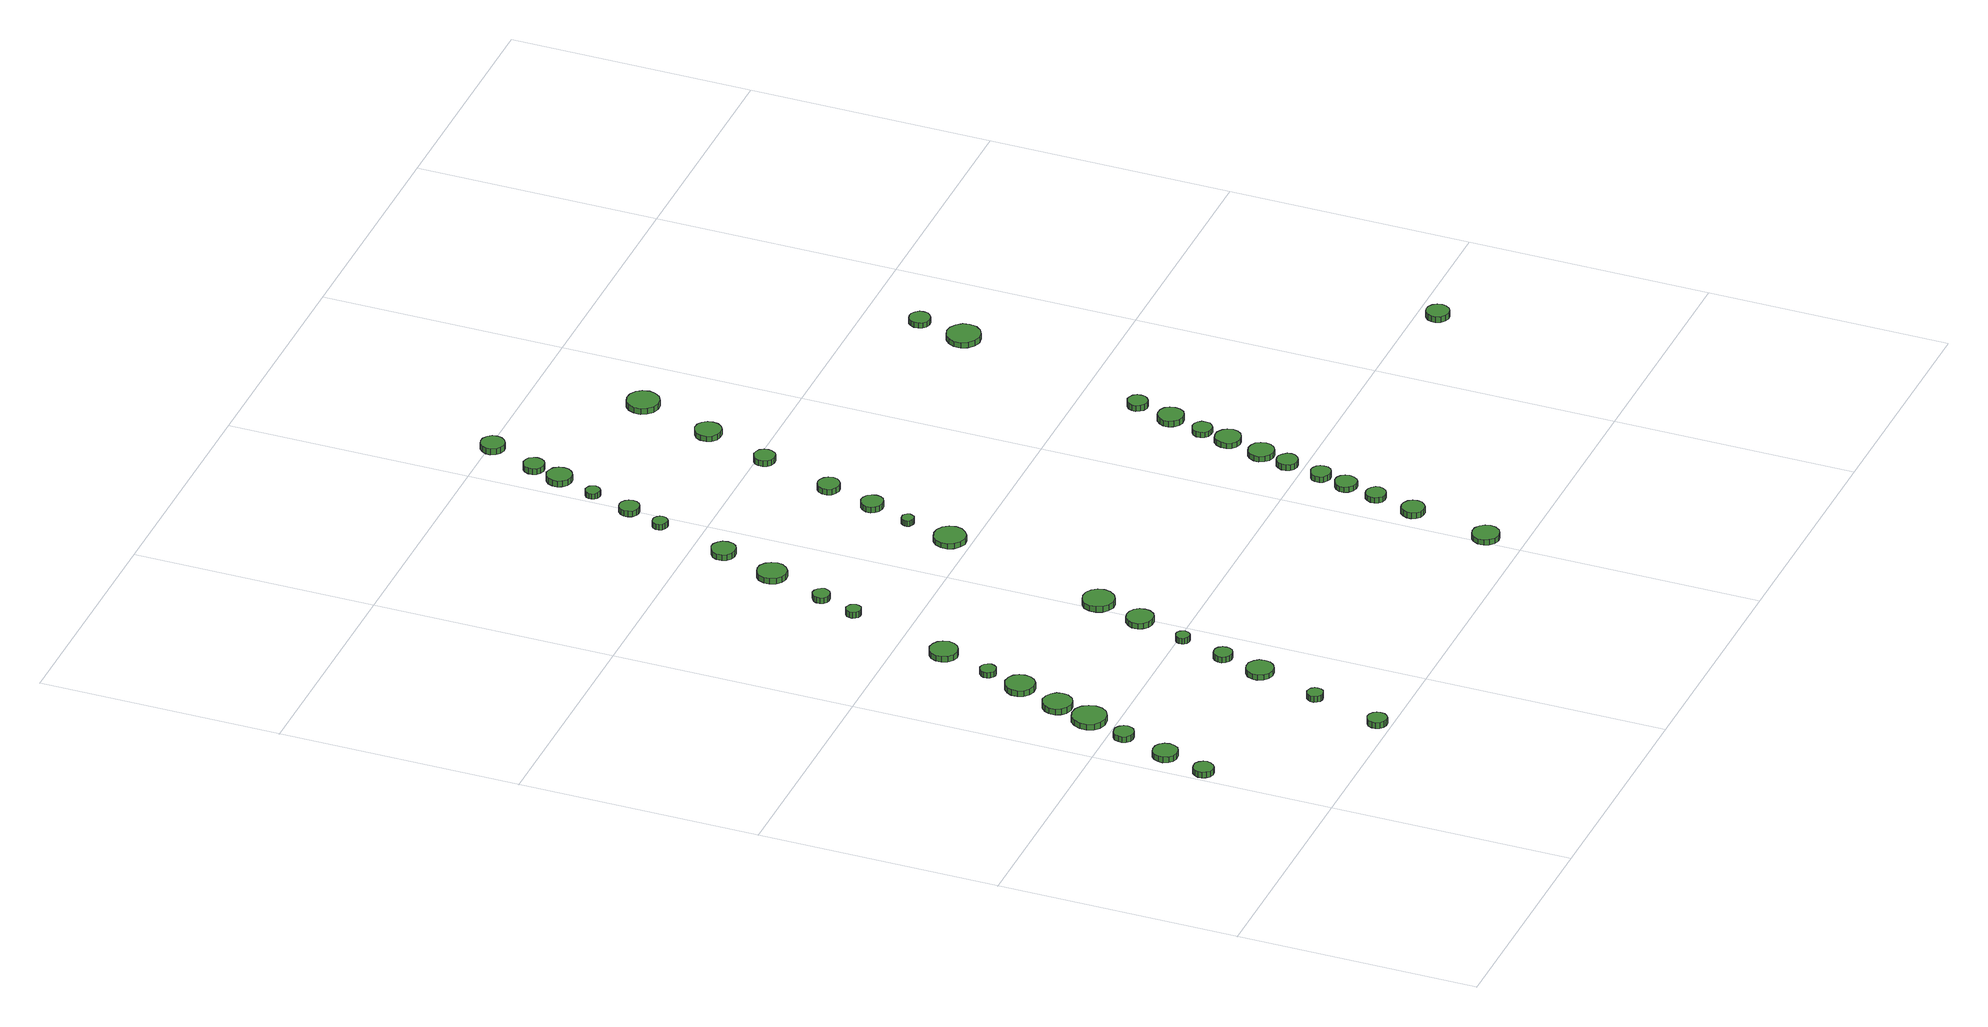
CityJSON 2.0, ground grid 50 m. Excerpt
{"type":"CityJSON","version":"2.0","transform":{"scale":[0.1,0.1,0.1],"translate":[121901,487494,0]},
"CityObjects":{
"tree1":{"type":"SolitaryVegetationObject","attributes":{"function":"something"},"geometry":[{"type":"MultiSurface","lod":"1","boundaries":[[[0,1,2,3,4,5,6,7,8,9,10,11,12,13,14]],[[15,16,17,18,19,20,21,22,23,24,25,26,27,28,29]],[[0,29,28,1]],[[1,28,27,2]],[[2,27,26,3]],[[3,26,25,4]],[[4,25,24,5]],[[5,24,23,6]],[[6,23,22,7]],[[7,22,21,8]],[[8,21,20,9]],[[9,20,19,10]],[[10,19,18,11]],[[11,18,17,12]],[[12,17,16,13]],[[13,16,15,14]],[[14,15,29,0]]]}]},
"tree2":{"type":"SolitaryVegetationObject","attributes":{"function":"something"},"geometry":[{"type":"MultiSurface","lod":"1","boundaries":[[[30,31,32,33,34,35,36,37,38,39,40,41,42,43,44]],[[45,46,47,48,49,50,51,52,53,54,55,56,57,58,59]],[[30,59,58,31]],[[31,58,57,32]],[[32,57,56,33]],[[33,56,55,34]],[[34,55,54,35]],[[35,54,53,36]],[[36,53,52,37]],[[37,52,51,38]],[[38,51,50,39]],[[39,50,49,40]],[[40,49,48,41]],[[41,48,47,42]],[[42,47,46,43]],[[43,46,45,44]],[[44,45,59,30]]]}]},
"tree3":{"type":"SolitaryVegetationObject","attributes":{"function":"something"},"geometry":[{"type":"MultiSurface","lod":"1","boundaries":[[[60,61,62,63,64,65,66,67,68,69,70,71,72,73,74]],[[75,76,77,78,79,80,81,82,83,84,85,86,87,88,89]],[[60,89,88,61]],[[61,88,87,62]],[[62,87,86,63]],[[63,86,85,64]],[[64,85,84,65]],[[65,84,83,66]],[[66,83,82,67]],[[67,82,81,68]],[[68,81,80,69]],[[69,80,79,70]],[[70,79,78,71]],[[71,78,77,72]],[[72,77,76,73]],[[73,76,75,74]],[[74,75,89,60]]]}]},
"tree4":{"type":"SolitaryVegetationObject","attributes":{"function":"something"},"geometry":[{"type":"MultiSurface","lod":"1","boundaries":[[[90,91,92,93,94,95,96,97,98,99,100,101,102,103,104]],[[105,106,107,108,109,110,111,112,113,114,115,116,117,118,119]],[[90,119,118,91]],[[91,118,117,92]],[[92,117,116,93]],[[93,116,115,94]],[[94,115,114,95]],[[95,114,113,96]],[[96,113,112,97]],[[97,112,111,98]],[[98,111,110,99]],[[99,110,109,100]],[[100,109,108,101]],[[101,108,107,102]],[[102,107,106,103]],[[103,106,105,104]],[[104,105,119,90]]]}]},
"tree5":{"type":"SolitaryVegetationObject","attributes":{"function":"something"},"geometry":[{"type":"MultiSurface","lod":"1","boundaries":[[[120,121,122,123,124,125,126,127,128,129,130,131,132,133,134]],[[135,136,137,138,139,140,141,142,143,144,145,146,147,148,149]],[[120,149,148,121]],[[121,148,147,122]],[[122,147,146,123]],[[123,146,145,124]],[[124,145,144,125]],[[125,144,143,126]],[[126,143,142,127]],[[127,142,141,128]],[[128,141,140,129]],[[129,140,139,130]],[[130,139,138,131]],[[131,138,137,132]],[[132,137,136,133]],[[133,136,135,134]],[[134,135,149,120]]]}]},
"tree6":{"type":"SolitaryVegetationObject","attributes":{"function":"something"},"geometry":[{"type":"MultiSurface","lod":"1","boundaries":[[[150,151,152,153,154,155,156,157,158,159,160,161,162,163,164]],[[165,166,167,168,169,170,171,172,173,174,175,176,177,178,179]],[[150,179,178,151]],[[151,178,177,152]],[[152,177,176,153]],[[153,176,175,154]],[[154,175,174,155]],[[155,174,173,156]],[[156,173,172,157]],[[157,172,171,158]],[[158,171,170,159]],[[159,170,169,160]],[[160,169,168,161]],[[161,168,167,162]],[[162,167,166,163]],[[163,166,165,164]],[[164,165,179,150]]]}]},
"tree7":{"type":"SolitaryVegetationObject","attributes":{"function":"something"},"geometry":[{"type":"MultiSurface","lod":"1","boundaries":[[[180,181,182,183,184,185,186,187,188,189,190,191,192,193,194]],[[195,196,197,198,199,200,201,202,203,204,205,206,207,208,209]],[[180,209,208,181]],[[181,208,207,182]],[[182,207,206,183]],[[183,206,205,184]],[[184,205,204,185]],[[185,204,203,186]],[[186,203,202,187]],[[187,202,201,188]],[[188,201,200,189]],[[189,200,199,190]],[[190,199,198,191]],[[191,198,197,192]],[[192,197,196,193]],[[193,196,195,194]],[[194,195,209,180]]]}]},
"tree8":{"type":"SolitaryVegetationObject","attributes":{"function":"something"},"geometry":[{"type":"MultiSurface","lod":"1","boundaries":[[[210,211,212,213,214,215,216,217,218,219,220,221,222,223,224]],[[225,226,227,228,229,230,231,232,233,234,235,236,237,238,239]],[[210,239,238,211]],[[211,238,237,212]],[[212,237,236,213]],[[213,236,235,214]],[[214,235,234,215]],[[215,234,233,216]],[[216,233,232,217]],[[217,232,231,218]],[[218,231,230,219]],[[219,230,229,220]],[[220,229,228,221]],[[221,228,227,222]],[[222,227,226,223]],[[223,226,225,224]],[[224,225,239,210]]]}]},
"tree9":{"type":"SolitaryVegetationObject","attributes":{"function":"something"},"geometry":[{"type":"MultiSurface","lod":"1","boundaries":[[[240,241,242,243,244,245,246,247,248,249,250,251,252,253,254]],[[255,256,257,258,259,260,261,262,263,264,265,266,267,268,269]],[[240,269,268,241]],[[241,268,267,242]],[[242,267,266,243]],[[243,266,265,244]],[[244,265,264,245]],[[245,264,263,246]],[[246,263,262,247]],[[247,262,261,248]],[[248,261,260,249]],[[249,260,259,250]],[[250,259,258,251]],[[251,258,257,252]],[[252,257,256,253]],[[253,256,255,254]],[[254,255,269,240]]]}]},
"tree10":{"type":"SolitaryVegetationObject","attributes":{"function":"something"},"geometry":[{"type":"MultiSurface","lod":"1","boundaries":[[[270,271,272,273,274,275,276,277,278,279,280,281,282,283,284]],[[285,286,287,288,289,290,291,292,293,294,295,296,297,298,299]],[[270,299,298,271]],[[271,298,297,272]],[[272,297,296,273]],[[273,296,295,274]],[[274,295,294,275]],[[275,294,293,276]],[[276,293,292,277]],[[277,292,291,278]],[[278,291,290,279]],[[279,290,289,280]],[[280,289,288,281]],[[281,288,287,282]],[[282,287,286,283]],[[283,286,285,284]],[[284,285,299,270]]]}]},
"tree11":{"type":"SolitaryVegetationObject","attributes":{"function":"something"},"geometry":[{"type":"MultiSurface","lod":"1","boundaries":[[[300,301,302,303,304,305,306,307,308,309,310,311,312,313,314]],[[315,316,317,318,319,320,321,322,323,324,325,326,327,328,329]],[[300,329,328,301]],[[301,328,327,302]],[[302,327,326,303]],[[303,326,325,304]],[[304,325,324,305]],[[305,324,323,306]],[[306,323,322,307]],[[307,322,321,308]],[[308,321,320,309]],[[309,320,319,310]],[[310,319,318,311]],[[311,318,317,312]],[[312,317,316,313]],[[313,316,315,314]],[[314,315,329,300]]]}]},
"tree12":{"type":"SolitaryVegetationObject","attributes":{"function":"something"},"geometry":[{"type":"MultiSurface","lod":"1","boundaries":[[[330,331,332,333,334,335,336,337,338,339,340,341,342,343,344]],[[345,346,347,348,349,350,351,352,353,354,355,356,357,358,359]],[[330,359,358,331]],[[331,358,357,332]],[[332,357,356,333]],[[333,356,355,334]],[[334,355,354,335]],[[335,354,353,336]],[[336,353,352,337]],[[337,352,351,338]],[[338,351,350,339]],[[339,350,349,340]],[[340,349,348,341]],[[341,348,347,342]],[[342,347,346,343]],[[343,346,345,344]],[[344,345,359,330]]]}]},
"tree13":{"type":"SolitaryVegetationObject","attributes":{"function":"something"},"geometry":[{"type":"MultiSurface","lod":"1","boundaries":[[[360,361,362,363,364,365,366,367,368,369,370,371,372,373,374]],[[375,376,377,378,379,380,381,382,383,384,385,386,387,388,389]],[[360,389,388,361]],[[361,388,387,362]],[[362,387,386,363]],[[363,386,385,364]],[[364,385,384,365]],[[365,384,383,366]],[[366,383,382,367]],[[367,382,381,368]],[[368,381,380,369]],[[369,380,379,370]],[[370,379,378,371]],[[371,378,377,372]],[[372,377,376,373]],[[373,376,375,374]],[[374,375,389,360]]]}]},
"tree14":{"type":"SolitaryVegetationObject","attributes":{"function":"something"},"geometry":[{"type":"MultiSurface","lod":"1","boundaries":[[[390,391,392,393,394,395,396,397,398,399,400,401,402,403,404]],[[405,406,407,408,409,410,411,412,413,414,415,416,417,418,419]],[[390,419,418,391]],[[391,418,417,392]],[[392,417,416,393]],[[393,416,415,394]],[[394,415,414,395]],[[395,414,413,396]],[[396,413,412,397]],[[397,412,411,398]],[[398,411,410,399]],[[399,410,409,400]],[[400,409,408,401]],[[401,408,407,402]],[[402,407,406,403]],[[403,406,405,404]],[[404,405,419,390]]]}]},
"tree15":{"type":"SolitaryVegetationObject","attributes":{"function":"something"},"geometry":[{"type":"MultiSurface","lod":"1","boundaries":[[[420,421,422,423,424,425,426,427,428,429,430,431,432,433,434]],[[435,436,437,438,439,440,441,442,443,444,445,446,447,448,449]],[[420,449,448,421]],[[421,448,447,422]],[[422,447,446,423]],[[423,446,445,424]],[[424,445,444,425]],[[425,444,443,426]],[[426,443,442,427]],[[427,442,441,428]],[[428,441,440,429]],[[429,440,439,430]],[[430,439,438,431]],[[431,438,437,432]],[[432,437,436,433]],[[433,436,435,434]],[[434,435,449,420]]]}]},
"tree16":{"type":"SolitaryVegetationObject","attributes":{"function":"something"},"geometry":[{"type":"MultiSurface","lod":"1","boundaries":[[[450,451,452,453,454,455,456,457,458,459,460,461,462,463,464]],[[465,466,467,468,469,470,471,472,473,474,475,476,477,478,479]],[[450,479,478,451]],[[451,478,477,452]],[[452,477,476,453]],[[453,476,475,454]],[[454,475,474,455]],[[455,474,473,456]],[[456,473,472,457]],[[457,472,471,458]],[[458,471,470,459]],[[459,470,469,460]],[[460,469,468,461]],[[461,468,467,462]],[[462,467,466,463]],[[463,466,465,464]],[[464,465,479,450]]]}]},
"tree17":{"type":"SolitaryVegetationObject","attributes":{"function":"something"},"geometry":[{"type":"MultiSurface","lod":"1","boundaries":[[[480,481,482,483,484,485,486,487,488,489,490,491,492,493,494]],[[495,496,497,498,499,500,501,502,503,504,505,506,507,508,509]],[[480,509,508,481]],[[481,508,507,482]],[[482,507,506,483]],[[483,506,505,484]],[[484,505,504,485]],[[485,504,503,486]],[[486,503,502,487]],[[487,502,501,488]],[[488,501,500,489]],[[489,500,499,490]],[[490,499,498,491]],[[491,498,497,492]],[[492,497,496,493]],[[493,496,495,494]],[[494,495,509,480]]]}]},
"tree18":{"type":"SolitaryVegetationObject","attributes":{"function":"something"},"geometry":[{"type":"MultiSurface","lod":"1","boundaries":[[[510,511,512,513,514,515,516,517,518,519,520,521,522,523,524]],[[525,526,527,528,529,530,531,532,533,534,535,536,537,538,539]],[[510,539,538,511]],[[511,538,537,512]],[[512,537,536,513]],[[513,536,535,514]],[[514,535,534,515]],[[515,534,533,516]],[[516,533,532,517]],[[517,532,531,518]],[[518,531,530,519]],[[519,530,529,520]],[[520,529,528,521]],[[521,528,527,522]],[[522,527,526,523]],[[523,526,525,524]],[[524,525,539,510]]]}]},
"tree19":{"type":"SolitaryVegetationObject","attributes":{"function":"something"},"geometry":[{"type":"MultiSurface","lod":"1","boundaries":[[[540,541,542,543,544,545,546,547,548,549,550,551,552,553,554]],[[555,556,557,558,559,560,561,562,563,564,565,566,567,568,569]],[[540,569,568,541]],[[541,568,567,542]],[[542,567,566,543]],[[543,566,565,544]],[[544,565,564,545]],[[545,564,563,546]],[[546,563,562,547]],[[547,562,561,548]],[[548,561,560,549]],[[549,560,559,550]],[[550,559,558,551]],[[551,558,557,552]],[[552,557,556,553]],[[553,556,555,554]],[[554,555,569,540]]]}]},
"tree20":{"type":"SolitaryVegetationObject","attributes":{"function":"something"},"geometry":[{"type":"MultiSurface","lod":"1","boundaries":[[[570,571,572,573,574,575,576,577,578,579,580,581,582,583,584]],[[585,586,587,588,589,590,591,592,593,594,595,596,597,598,599]],[[570,599,598,571]],[[571,598,597,572]],[[572,597,596,573]],[[573,596,595,574]],[[574,595,594,575]],[[575,594,593,576]],[[576,593,592,577]],[[577,592,591,578]],[[578,591,590,579]],[[579,590,589,580]],[[580,589,588,581]],[[581,588,587,582]],[[582,587,586,583]],[[583,586,585,584]],[[584,585,599,570]]]}]},
"tree21":{"type":"SolitaryVegetationObject","attributes":{"function":"something"},"geometry":[{"type":"MultiSurface","lod":"1","boundaries":[[[600,601,602,603,604,605,606,607,608,609,610,611,612,613,614]],[[615,616,617,618,619,620,621,622,623,624,625,626,627,628,629]],[[600,629,628,601]],[[601,628,627,602]],[[602,627,626,603]],[[603,626,625,604]],[[604,625,624,605]],[[605,624,623,606]],[[606,623,622,607]],[[607,622,621,608]],[[608,621,620,609]],[[609,620,619,610]],[[610,619,618,611]],[[611,618,617,612]],[[612,617,616,613]],[[613,616,615,614]],[[614,615,629,600]]]}]},
"tree22":{"type":"SolitaryVegetationObject","attributes":{"function":"something"},"geometry":[{"type":"MultiSurface","lod":"1","boundaries":[[[630,631,632,633,634,635,636,637,638,639,640,641,642,643,644]],[[645,646,647,648,649,650,651,652,653,654,655,656,657,658,659]],[[630,659,658,631]],[[631,658,657,632]],[[632,657,656,633]],[[633,656,655,634]],[[634,655,654,635]],[[635,654,653,636]],[[636,653,652,637]],[[637,652,651,638]],[[638,651,650,639]],[[639,650,649,640]],[[640,649,648,641]],[[641,648,647,642]],[[642,647,646,643]],[[643,646,645,644]],[[644,645,659,630]]]}]},
"tree23":{"type":"SolitaryVegetationObject","attributes":{"function":"something"},"geometry":[{"type":"MultiSurface","lod":"1","boundaries":[[[660,661,662,663,664,665,666,667,668,669,670,671,672,673,674]],[[675,676,677,678,679,680,681,682,683,684,685,686,687,688,689]],[[660,689,688,661]],[[661,688,687,662]],[[662,687,686,663]],[[663,686,685,664]],[[664,685,684,665]],[[665,684,683,666]],[[666,683,682,667]],[[667,682,681,668]],[[668,681,680,669]],[[669,680,679,670]],[[670,679,678,671]],[[671,678,677,672]],[[672,677,676,673]],[[673,676,675,674]],[[674,675,689,660]]]}]},
"tree24":{"type":"SolitaryVegetationObject","attributes":{"function":"something"},"geometry":[{"type":"MultiSurface","lod":"1","boundaries":[[[690,691,692,693,694,695,696,697,698,699,700,701,702,703,704]],[[705,706,707,708,709,710,711,712,713,714,715,716,717,718,719]],[[690,719,718,691]],[[691,718,717,692]],[[692,717,716,693]],[[693,716,715,694]],[[694,715,714,695]],[[695,714,713,696]],[[696,713,712,697]],[[697,712,711,698]],[[698,711,710,699]],[[699,710,709,700]],[[700,709,708,701]],[[701,708,707,702]],[[702,707,706,703]],[[703,706,705,704]],[[704,705,719,690]]]}]},
"tree25":{"type":"SolitaryVegetationObject","attributes":{"function":"something"},"geometry":[{"type":"MultiSurface","lod":"1","boundaries":[[[720,721,722,723,724,725,726,727,728,729,730,731,732,733,734]],[[735,736,737,738,739,740,741,742,743,744,745,746,747,748,749]],[[720,749,748,721]],[[721,748,747,722]],[[722,747,746,723]],[[723,746,745,724]],[[724,745,744,725]],[[725,744,743,726]],[[726,743,742,727]],[[727,742,741,728]],[[728,741,740,729]],[[729,740,739,730]],[[730,739,738,731]],[[731,738,737,732]],[[732,737,736,733]],[[733,736,735,734]],[[734,735,749,720]]]}]},
"tree26":{"type":"SolitaryVegetationObject","attributes":{"function":"something"},"geometry":[{"type":"MultiSurface","lod":"1","boundaries":[[[750,751,752,753,754,755,756,757,758,759,760,761,762,763,764]],[[765,766,767,768,769,770,771,772,773,774,775,776,777,778,779]],[[750,779,778,751]],[[751,778,777,752]],[[752,777,776,753]],[[753,776,775,754]],[[754,775,774,755]],[[755,774,773,756]],[[756,773,772,757]],[[757,772,771,758]],[[758,771,770,759]],[[759,770,769,760]],[[760,769,768,761]],[[761,768,767,762]],[[762,767,766,763]],[[763,766,765,764]],[[764,765,779,750]]]}]},
"tree27":{"type":"SolitaryVegetationObject","attributes":{"function":"something"},"geometry":[{"type":"MultiSurface","lod":"1","boundaries":[[[780,781,782,783,784,785,786,787,788,789,790,791,792,793,794]],[[795,796,797,798,799,800,801,802,803,804,805,806,807,808,809]],[[780,809,808,781]],[[781,808,807,782]],[[782,807,806,783]],[[783,806,805,784]],[[784,805,804,785]],[[785,804,803,786]],[[786,803,802,787]],[[787,802,801,788]],[[788,801,800,789]],[[789,800,799,790]],[[790,799,798,791]],[[791,798,797,792]],[[792,797,796,793]],[[793,796,795,794]],[[794,795,809,780]]]}]},
"tree28":{"type":"SolitaryVegetationObject","attributes":{"function":"something"},"geometry":[{"type":"MultiSurface","lod":"1","boundaries":[[[810,811,812,813,814,815,816,817,818,819,820,821,822,823,824]],[[825,826,827,828,829,830,831,832,833,834,835,836,837,838,839]],[[810,839,838,811]],[[811,838,837,812]],[[812,837,836,813]],[[813,836,835,814]],[[814,835,834,815]],[[815,834,833,816]],[[816,833,832,817]],[[817,832,831,818]],[[818,831,830,819]],[[819,830,829,820]],[[820,829,828,821]],[[821,828,827,822]],[[822,827,826,823]],[[823,826,825,824]],[[824,825,839,810]]]}]},
"tree29":{"type":"SolitaryVegetationObject","attributes":{"function":"something"},"geometry":[{"type":"MultiSurface","lod":"1","boundaries":[[[840,841,842,843,844,845,846,847,848,849,850,851,852,853,854]],[[855,856,857,858,859,860,861,862,863,864,865,866,867,868,869]],[[840,869,868,841]],[[841,868,867,842]],[[842,867,866,843]],[[843,866,865,844]],[[844,865,864,845]],[[845,864,863,846]],[[846,863,862,847]],[[847,862,861,848]],[[848,861,860,849]],[[849,860,859,850]],[[850,859,858,851]],[[851,858,857,852]],[[852,857,856,853]],[[853,856,855,854]],[[854,855,869,840]]]}]},
"tree30":{"type":"SolitaryVegetationObject","attributes":{"function":"something"},"geometry":[{"type":"MultiSurface","lod":"1","boundaries":[[[870,871,872,873,874,875,876,877,878,879,880,881,882,883,884]],[[885,886,887,888,889,890,891,892,893,894,895,896,897,898,899]],[[870,899,898,871]],[[871,898,897,872]],[[872,897,896,873]],[[873,896,895,874]],[[874,895,894,875]],[[875,894,893,876]],[[876,893,892,877]],[[877,892,891,878]],[[878,891,890,879]],[[879,890,889,880]],[[880,889,888,881]],[[881,888,887,882]],[[882,887,886,883]],[[883,886,885,884]],[[884,885,899,870]]]}]},
"tree31":{"type":"SolitaryVegetationObject","attributes":{"function":"something"},"geometry":[{"type":"MultiSurface","lod":"1","boundaries":[[[900,901,902,903,904,905,906,907,908,909,910,911,912,913,914]],[[915,916,917,918,919,920,921,922,923,924,925,926,927,928,929]],[[900,929,928,901]],[[901,928,927,902]],[[902,927,926,903]],[[903,926,925,904]],[[904,925,924,905]],[[905,924,923,906]],[[906,923,922,907]],[[907,922,921,908]],[[908,921,920,909]],[[909,920,919,910]],[[910,919,918,911]],[[911,918,917,912]],[[912,917,916,913]],[[913,916,915,914]],[[914,915,929,900]]]}]},
"tree32":{"type":"SolitaryVegetationObject","attributes":{"function":"something"},"geometry":[{"type":"MultiSurface","lod":"1","boundaries":[[[930,931,932,933,934,935,936,937,938,939,940,941,942,943,944]],[[945,946,947,948,949,950,951,952,953,954,955,956,957,958,959]],[[930,959,958,931]],[[931,958,957,932]],[[932,957,956,933]],[[933,956,955,934]],[[934,955,954,935]],[[935,954,953,936]],[[936,953,952,937]],[[937,952,951,938]],[[938,951,950,939]],[[939,950,949,940]],[[940,949,948,941]],[[941,948,947,942]],[[942,947,946,943]],[[943,946,945,944]],[[944,945,959,930]]]}]},
"tree33":{"type":"SolitaryVegetationObject","attributes":{"function":"something"},"geometry":[{"type":"MultiSurface","lod":"1","boundaries":[[[960,961,962,963,964,965,966,967,968,969,970,971,972,973,974]],[[975,976,977,978,979,980,981,982,983,984,985,986,987,988,989]],[[960,989,988,961]],[[961,988,987,962]],[[962,987,986,963]],[[963,986,985,964]],[[964,985,984,965]],[[965,984,983,966]],[[966,983,982,967]],[[967,982,981,968]],[[968,981,980,969]],[[969,980,979,970]],[[970,979,978,971]],[[971,978,977,972]],[[972,977,976,973]],[[973,976,975,974]],[[974,975,989,960]]]}]},
"tree34":{"type":"SolitaryVegetationObject","attributes":{"function":"something"},"geometry":[{"type":"MultiSurface","lod":"1","boundaries":[[[990,991,992,993,994,995,996,997,998,999,1000,1001,1002,1003,1004]],[[1005,1006,1007,1008,1009,1010,1011,1012,1013,1014,1015,1016,1017,1018,1019]],[[990,1019,1018,991]],[[991,1018,1017,992]],[[992,1017,1016,993]],[[993,1016,1015,994]],[[994,1015,1014,995]],[[995,1014,1013,996]],[[996,1013,1012,997]],[[997,1012,1011,998]],[[998,1011,1010,999]],[[999,1010,1009,1000]],[[1000,1009,1008,1001]],[[1001,1008,1007,1002]],[[1002,1007,1006,1003]],[[1003,1006,1005,1004]],[[1004,1005,1019,990]]]}]},
"tree35":{"type":"SolitaryVegetationObject","attributes":{"function":"something"},"geometry":[{"type":"MultiSurface","lod":"1","boundaries":[[[1020,1021,1022,1023,1024,1025,1026,1027,1028,1029,1030,1031,1032,1033,1034]],[[1035,1036,1037,1038,1039,1040,1041,1042,1043,1044,1045,1046,1047,1048,1049]],[[1020,1049,1048,1021]],[[1021,1048,1047,1022]],[[1022,1047,1046,1023]],[[1023,1046,1045,1024]],[[1024,1045,1044,1025]],[[1025,1044,1043,1026]],[[1026,1043,1042,1027]],[[1027,1042,1041,1028]],[[1028,1041,1040,1029]],[[1029,1040,1039,1030]],[[1030,1039,1038,1031]],[[1031,1038,1037,1032]],[[1032,1037,1036,1033]],[[1033,1036,1035,1034]],[[1034,1035,1049,1020]]]}]},
"tree36":{"type":"SolitaryVegetationObject","attributes":{"function":"something"},"geometry":[{"type":"MultiSurface","lod":"1","boundaries":[[[1050,1051,1052,1053,1054,1055,1056,1057,1058,1059,1060,1061,1062,1063,1064]],[[1065,1066,1067,1068,1069,1070,1071,1072,1073,1074,1075,1076,1077,1078,1079]],[[1050,1079,1078,1051]],[[1051,1078,1077,1052]],[[1052,1077,1076,1053]],[[1053,1076,1075,1054]],[[1054,1075,1074,1055]],[[1055,1074,1073,1056]],[[1056,1073,1072,1057]],[[1057,1072,1071,1058]],[[1058,1071,1070,1059]],[[1059,1070,1069,1060]],[[1060,1069,1068,1061]],[[1061,1068,1067,1062]],[[1062,1067,1066,1063]],[[1063,1066,1065,1064]],[[1064,1065,1079,1050]]]}]},
"tree37":{"type":"SolitaryVegetationObject","attributes":{"function":"something"},"geometry":[{"type":"MultiSurface","lod":"1","boundaries":[[[1080,1081,1082,1083,1084,1085,1086,1087,1088,1089,1090,1091,1092,1093,1094]],[[1095,1096,1097,1098,1099,1100,1101,1102,1103,1104,1105,1106,1107,1108,1109]],[[1080,1109,1108,1081]],[[1081,1108,1107,1082]],[[1082,1107,1106,1083]],[[1083,1106,1105,1084]],[[1084,1105,1104,1085]],[[1085,1104,1103,1086]],[[1086,1103,1102,1087]],[[1087,1102,1101,1088]],[[1088,1101,1100,1089]],[[1089,1100,1099,1090]],[[1090,1099,1098,1091]],[[1091,1098,1097,1092]],[[1092,1097,1096,1093]],[[1093,1096,1095,1094]],[[1094,1095,1109,1080]]]}]},
"tree38":{"type":"SolitaryVegetationObject","attributes":{"function":"something"},"geometry":[{"type":"MultiSurface","lod":"1","boundaries":[[[1110,1111,1112,1113,1114,1115,1116,1117,1118,1119,1120,1121,1122,1123,1124]],[[1125,1126,1127,1128,1129,1130,1131,1132,1133,1134,1135,1136,1137,1138,1139]],[[1110,1139,1138,1111]],[[1111,1138,1137,1112]],[[1112,1137,1136,1113]],[[1113,1136,1135,1114]],[[1114,1135,1134,1115]],[[1115,1134,1133,1116]],[[1116,1133,1132,1117]],[[1117,1132,1131,1118]],[[1118,1131,1130,1119]],[[1119,1130,1129,1120]],[[1120,1129,1128,1121]],[[1121,1128,1127,1122]],[[1122,1127,1126,1123]],[[1123,1126,1125,1124]],[[1124,1125,1139,1110]]]}]},
"tree39":{"type":"SolitaryVegetationObject","attributes":{"function":"something"},"geometry":[{"type":"MultiSurface","lod":"1","boundaries":[[[1140,1141,1142,1143,1144,1145,1146,1147,1148,1149,1150,1151,1152,1153,1154]],[[1155,1156,1157,1158,1159,1160,1161,1162,1163,1164,1165,1166,1167,1168,1169]],[[1140,1169,1168,1141]],[[1141,1168,1167,1142]],[[1142,1167,1166,1143]],[[1143,1166,1165,1144]],[[1144,1165,1164,1145]],[[1145,1164,1163,1146]],[[1146,1163,1162,1147]],[[1147,1162,1161,1148]],[[1148,1161,1160,1149]],[[1149,1160,1159,1150]],[[1150,1159,1158,1151]],[[1151,1158,1157,1152]],[[1152,1157,1156,1153]],[[1153,1156,1155,1154]],[[1154,1155,1169,1140]]]}]},
"tree40":{"type":"SolitaryVegetationObject","attributes":{"function":"something"},"geometry":[{"type":"MultiSurface","lod":"1","boundaries":[[[1170,1171,1172,1173,1174,1175,1176,1177,1178,1179,1180,1181,1182,1183,1184]],[[1185,1186,1187,1188,1189,1190,1191,1192,1193,1194,1195,1196,1197,1198,1199]],[[1170,1199,1198,1171]],[[1171,1198,1197,1172]],[[1172,1197,1196,1173]],[[1173,1196,1195,1174]],[[1174,1195,1194,1175]],[[1175,1194,1193,1176]],[[1176,1193,1192,1177]],[[1177,1192,1191,1178]],[[1178,1191,1190,1179]],[[1179,1190,1189,1180]],[[1180,1189,1188,1181]],[[1181,1188,1187,1182]],[[1182,1187,1186,1183]],[[1183,1186,1185,1184]],[[1184,1185,1199,1170]]]}]},
"tree41":{"type":"SolitaryVegetationObject","attributes":{"function":"something"},"geometry":[{"type":"MultiSurface","lod":"1","boundaries":[[[1200,1201,1202,1203,1204,1205,1206,1207,1208,1209,1210,1211,1212,1213,1214]],[[1215,1216,1217,1218,1219,1220,1221,1222,1223,1224,1225,1226,1227,1228,1229]],[[1200,1229,1228,1201]],[[1201,1228,1227,1202]],[[1202,1227,1226,1203]],[[1203,1226,1225,1204]],[[1204,1225,1224,1205]],[[1205,1224,1223,1206]],[[1206,1223,1222,1207]],[[1207,1222,1221,1208]],[[1208,1221,1220,1209]],[[1209,1220,1219,1210]],[[1210,1219,1218,1211]],[[1211,1218,1217,1212]],[[1212,1217,1216,1213]],[[1213,1216,1215,1214]],[[1214,1215,1229,1200]]]}]},
"tree42":{"type":"SolitaryVegetationObject","attributes":{"function":"something"},"geometry":[{"type":"MultiSurface","lod":"1","boundaries":[[[1230,1231,1232,1233,1234,1235,1236,1237,1238,1239,1240,1241,1242,1243,1244]],[[1245,1246,1247,1248,1249,1250,1251,1252,1253,1254,1255,1256,1257,1258,1259]],[[1230,1259,1258,1231]],[[1231,1258,1257,1232]],[[1232,1257,1256,1233]],[[1233,1256,1255,1234]],[[1234,1255,1254,1235]],[[1235,1254,1253,1236]],[[1236,1253,1252,1237]],[[1237,1252,1251,1238]],[[1238,1251,1250,1239]],[[1239,1250,1249,1240]],[[1240,1249,1248,1241]],[[1241,1248,1247,1242]],[[1242,1247,1246,1243]],[[1243,1246,1245,1244]],[[1244,1245,1259,1230]]]}]},
"tree43":{"type":"SolitaryVegetationObject","attributes":{"function":"something"},"geometry":[{"type":"MultiSurface","lod":"1","boundaries":[[[1260,1261,1262,1263,1264,1265,1266,1267,1268,1269,1270,1271,1272,1273,1274]],[[1275,1276,1277,1278,1279,1280,1281,1282,1283,1284,1285,1286,1287,1288,1289]],[[1260,1289,1288,1261]],[[1261,1288,1287,1262]],[[1262,1287,1286,1263]],[[1263,1286,1285,1264]],[[1264,1285,1284,1265]],[[1265,1284,1283,1266]],[[1266,1283,1282,1267]],[[1267,1282,1281,1268]],[[1268,1281,1280,1269]],[[1269,1280,1279,1270]],[[1270,1279,1278,1271]],[[1271,1278,1277,1272]],[[1272,1277,1276,1273]],[[1273,1276,1275,1274]],[[1274,1275,1289,1260]]]}]},
"tree44":{"type":"SolitaryVegetationObject","attributes":{"function":"something"},"geometry":[{"type":"MultiSurface","lod":"1","boundaries":[[[1290,1291,1292,1293,1294,1295,1296,1297,1298,1299,1300,1301,1302,1303,1304]],[[1305,1306,1307,1308,1309,1310,1311,1312,1313,1314,1315,1316,1317,1318,1319]],[[1290,1319,1318,1291]],[[1291,1318,1317,1292]],[[1292,1317,1316,1293]],[[1293,1316,1315,1294]],[[1294,1315,1314,1295]],[[1295,1314,1313,1296]],[[1296,1313,1312,1297]],[[1297,1312,1311,1298]],[[1298,1311,1310,1299]],[[1299,1310,1309,1300]],[[1300,1309,1308,1301]],[[1301,1308,1307,1302]],[[1302,1307,1306,1303]],[[1303,1306,1305,1304]],[[1304,1305,1319,1290]]]}]},
"tree45":{"type":"SolitaryVegetationObject","attributes":{"function":"something"},"geometry":[{"type":"MultiSurface","lod":"1","boundaries":[[[1320,1321,1322,1323,1324,1325,1326,1327,1328,1329,1330,1331,1332,1333,1334]],[[1335,1336,1337,1338,1339,1340,1341,1342,1343,1344,1345,1346,1347,1348,1349]],[[1320,1349,1348,1321]],[[1321,1348,1347,1322]],[[1322,1347,1346,1323]],[[1323,1346,1345,1324]],[[1324,1345,1344,1325]],[[1325,1344,1343,1326]],[[1326,1343,1342,1327]],[[1327,1342,1341,1328]],[[1328,1341,1340,1329]],[[1329,1340,1339,1330]],[[1330,1339,1338,1331]],[[1331,1338,1337,1332]],[[1332,1337,1336,1333]],[[1333,1336,1335,1334]],[[1334,1335,1349,1320]]]}]},
"tree46":{"type":"SolitaryVegetationObject","attributes":{"function":"something"},"geometry":[{"type":"MultiSurface","lod":"1","boundaries":[[[1350,1351,1352,1353,1354,1355,1356,1357,1358,1359,1360,1361,1362,1363,1364]],[[1365,1366,1367,1368,1369,1370,1371,1372,1373,1374,1375,1376,1377,1378,1379]],[[1350,1379,1378,1351]],[[1351,1378,1377,1352]],[[1352,1377,1376,1353]],[[1353,1376,1375,1354]],[[1354,1375,1374,1355]],[[1355,1374,1373,1356]],[[1356,1373,1372,1357]],[[1357,1372,1371,1358]],[[1358,1371,1370,1359]],[[1359,1370,1369,1360]],[[1360,1369,1368,1361]],[[1361,1368,1367,1362]],[[1362,1367,1366,1363]],[[1363,1366,1365,1364]],[[1364,1365,1379,1350]]]}]}
},
"vertices":[
[47,278,16],[45,286,16],[40,293,16],[33,298,16],[24,298,16],[16,296,16],[10,290,16],[6,282,16],[6,274,16],[10,266,16],[16,260,16],[24,257,16],[33,258,16],[40,263,16],[45,270,16],[45,270,3],[40,263,3],[33,258,3],[24,257,3],[16,260,3],[10,266,3],[6,274,3],[6,282,3],[10,290,3],[16,296,3],[24,298,3],[33,298,3],[40,293,3],[45,286,3],[47,278,3],
[80,369,16],[78,379,16],[72,388,16],[63,393,16],[52,394,16],[42,391,16],[35,384,16],[30,374,16],[30,364,16],[35,354,16],[42,347,16],[52,344,16],[63,345,16],[72,350,16],[78,359,16],[78,359,3],[72,350,3],[63,345,3],[52,344,3],[42,347,3],[35,354,3],[30,364,3],[30,374,3],[35,384,3],[42,391,3],[52,394,3],[63,393,3],[72,388,3],[78,379,3],[80,369,3],
[110,469,16],[108,477,16],[103,484,16],[95,489,16],[87,489,16],[79,487,16],[72,481,16],[69,473,16],[69,465,16],[72,457,16],[79,451,16],[87,448,16],[95,449,16],[103,454,16],[108,460,16],[108,460,3],[103,454,3],[95,449,3],[87,448,3],[79,451,3],[72,457,3],[69,465,3],[69,473,3],[72,481,3],[79,487,3],[87,489,3],[95,489,3],[103,484,3],[108,477,3],[110,469,3],
[153,552,17],[150,566,17],[142,578,17],[129,586,17],[114,587,17],[100,583,17],[90,573,17],[84,559,17],[84,545,17],[90,531,17],[100,522,17],[114,517,17],[129,519,17],[142,526,17],[150,538,17],[150,538,4],[142,526,4],[129,519,4],[114,517,4],[100,522,4],[90,531,4],[84,545,4],[84,559,4],[90,573,4],[100,583,4],[114,587,4],[129,586,4],[142,578,4],[150,566,4],[153,552,4],
[335,29,16],[334,37,16],[329,44,16],[322,48,16],[313,49,16],[306,46,16],[299,41,16],[296,33,16],[296,25,16],[299,17,16],[306,12,16],[313,9,16],[322,10,16],[329,14,16],[334,21,16],[334,21,3],[329,14,3],[322,10,3],[313,9,3],[306,12,3],[299,17,3],[296,25,3],[296,33,3],[299,41,3],[306,46,3],[313,49,3],[322,48,3],[329,44,3],[334,37,3],[335,29,3],
[173,629,16],[171,641,16],[163,651,16],[152,657,16],[140,659,16],[128,655,16],[119,646,16],[114,635,16],[114,622,16],[119,611,16],[128,603,16],[140,599,16],[152,600,16],[163,606,16],[171,617,16],[171,617,3],[163,606,3],[152,600,3],[140,599,3],[128,603,3],[119,611,3],[114,622,3],[114,635,3],[119,646,3],[128,655,3],[140,659,3],[152,657,3],[163,651,3],[171,641,3],[173,629,3],
[208,721,16],[206,733,16],[199,743,16],[188,749,16],[175,751,16],[163,747,16],[154,738,16],[149,727,16],[149,715,16],[154,703,16],[163,695,16],[175,691,16],[188,692,16],[199,699,16],[206,709,16],[206,709,3],[199,699,3],[188,692,3],[175,691,3],[163,695,3],[154,703,3],[149,715,3],[149,727,3],[154,738,3],[163,747,3],[175,751,3],[188,749,3],[199,743,3],[206,733,3],[208,721,3],
[374,176,15],[373,182,15],[369,188,15],[363,191,15],[356,192,15],[350,190,15],[345,185,15],[342,179,15],[342,172,15],[345,166,15],[350,161,15],[356,159,15],[363,160,15],[369,163,15],[373,169,15],[373,169,2],[369,163,2],[363,160,2],[356,159,2],[350,161,2],[345,166,2],[342,172,2],[342,179,2],[345,185,2],[350,190,2],[356,192,2],[363,191,2],[369,188,2],[373,182,2],[374,176,2],
[221,797,16],[219,804,16],[215,810,16],[209,813,16],[202,814,16],[196,812,16],[191,807,16],[188,801,16],[188,794,16],[191,788,16],[196,783,16],[202,781,16],[209,782,16],[215,785,16],[219,791,16],[219,791,4],[215,785,4],[209,782,4],[202,781,4],[196,783,4],[191,788,4],[188,794,4],[188,801,4],[191,807,4],[196,812,4],[202,814,4],[209,813,4],[215,810,4],[219,804,4],[221,797,4],
[428,308,16],[426,319,16],[419,328,16],[409,334,16],[398,335,16],[387,332,16],[378,324,16],[373,313,16],[373,302,16],[378,291,16],[387,284,16],[398,280,16],[409,281,16],[419,287,16],[426,296,16],[426,296,4],[419,287,4],[409,281,4],[398,280,4],[387,284,4],[378,291,4],[373,302,4],[373,313,4],[378,324,4],[387,332,4],[398,335,4],[409,334,4],[419,328,4],[426,319,4],[428,308,4],
[266,903,17],[263,915,17],[256,924,17],[246,930,17],[234,932,17],[223,928,17],[214,920,17],[209,909,17],[209,897,17],[214,886,17],[223,878,17],[234,874,17],[246,876,17],[256,882,17],[263,891,17],[263,891,4],[256,882,4],[246,876,4],[234,874,4],[223,878,4],[214,886,4],[209,897,4],[209,909,4],[214,920,4],[223,928,4],[234,932,4],[246,930,4],[256,924,4],[263,915,4],[266,903,4],
[445,394,16],[444,402,16],[439,409,16],[432,413,16],[424,413,16],[417,411,16],[411,406,16],[407,398,16],[407,390,16],[411,383,16],[417,378,16],[424,375,16],[432,376,16],[439,380,16],[444,386,16],[444,386,3],[439,380,3],[432,376,3],[424,375,3],[417,378,3],[411,383,3],[407,390,3],[407,398,3],[411,406,3],[417,411,3],[424,413,3],[432,413,3],[439,409,3],[444,402,3],[445,394,3],
[472,491,15],[470,497,15],[467,501,15],[462,504,15],[456,505,15],[450,503,15],[446,499,15],[444,494,15],[444,488,15],[446,483,15],[450,479,15],[456,477,15],[462,477,15],[467,480,15],[470,485,15],[470,485,2],[467,480,2],[462,477,2],[456,477,2],[450,479,2],[446,483,2],[444,488,2],[444,494,2],[446,499,2],[450,503,2],[456,505,2],[462,504,2],[467,501,2],[470,497,2],[472,491,2],
[327,1121,15],[325,1127,15],[322,1132,15],[316,1135,15],[310,1136,15],[304,1134,15],[299,1130,15],[296,1124,15],[296,1117,15],[299,1111,15],[304,1107,15],[310,1105,15],[316,1106,15],[322,1109,15],[325,1114,15],[325,1114,2],[322,1109,2],[316,1106,2],[310,1105,2],[304,1107,2],[299,1111,2],[296,1117,2],[296,1124,2],[299,1130,2],[304,1134,2],[310,1136,2],[316,1135,2],[322,1132,2],[325,1127,2],[327,1121,2],
[515,592,16],[513,603,16],[506,612,16],[496,618,16],[485,619,16],[474,616,16],[465,608,16],[460,598,16],[460,586,16],[465,576,16],[474,568,16],[485,565,16],[496,566,16],[506,571,16],[513,581,16],[513,581,4],[506,571,4],[496,566,4],[485,565,4],[474,568,4],[465,576,4],[460,586,4],[460,598,4],[465,608,4],[474,616,4],[485,619,4],[496,618,4],[506,612,4],[513,603,4],[515,592,4],
[356,1198,16],[354,1205,16],[350,1211,16],[344,1215,16],[336,1216,16],[330,1213,16],[324,1209,16],[321,1202,16],[321,1195,16],[324,1188,16],[330,1183,16],[336,1181,16],[344,1182,16],[350,1185,16],[354,1191,16],[354,1191,3],[350,1185,3],[344,1182,3],[336,1181,3],[330,1183,3],[324,1188,3],[321,1195,3],[321,1202,3],[324,1209,3],[330,1213,3],[336,1216,3],[344,1215,3],[350,1211,3],[354,1205,3],[356,1198,3],
[552,691,16],[549,704,16],[541,715,16],[529,722,16],[516,723,16],[503,719,16],[493,710,16],[488,698,16],[488,684,16],[493,672,16],[503,663,16],[516,658,16],[529,660,16],[541,667,16],[549,678,16],[549,678,3],[541,667,3],[529,660,3],[516,658,3],[503,663,3],[493,672,3],[488,684,3],[488,698,3],[493,710,3],[503,719,3],[516,723,3],[529,722,3],[541,715,3],[549,704,3],[552,691,3],
[408,1317,17],[405,1329,17],[398,1339,17],[387,1346,17],[375,1347,17],[363,1343,17],[354,1335,17],[349,1323,17],[349,1311,17],[354,1299,17],[363,1291,17],[375,1287,17],[387,1288,17],[398,1295,17],[405,1305,17],[405,1305,4],[398,1295,4],[387,1288,4],[375,1287,4],[363,1291,4],[354,1299,4],[349,1311,4],[349,1323,4],[354,1335,4],[363,1343,4],[375,1347,4],[387,1346,4],[398,1339,4],[405,1329,4],[408,1317,4],
[445,1435,16],[443,1445,16],[437,1453,16],[428,1459,16],[418,1460,16],[408,1456,16],[400,1449,16],[396,1440,16],[396,1429,16],[400,1420,16],[408,1413,16],[418,1410,16],[428,1411,16],[437,1416,16],[443,1424,16],[443,1424,3],[437,1416,3],[428,1411,3],[418,1410,3],[408,1413,3],[400,1420,3],[396,1429,3],[396,1440,3],[400,1449,3],[408,1456,3],[418,1460,3],[428,1459,3],[437,1453,3],[443,1445,3],[445,1435,3],
[658,1043,16],[655,1056,16],[647,1067,16],[635,1074,16],[622,1075,16],[609,1071,16],[599,1062,16],[594,1050,16],[594,1036,16],[599,1024,16],[609,1015,16],[622,1010,16],[635,1012,16],[647,1019,16],[655,1030,16],[655,1030,4],[647,1019,4],[635,1012,4],[622,1010,4],[609,1015,4],[599,1024,4],[594,1036,4],[594,1050,4],[599,1062,4],[609,1071,4],[622,1075,4],[635,1074,4],[647,1067,4],[655,1056,4],[658,1043,4],
[485,1587,15],[484,1593,15],[480,1598,15],[475,1601,15],[469,1602,15],[463,1600,15],[458,1596,15],[455,1590,15],[455,1584,15],[458,1578,15],[463,1574,15],[469,1572,15],[475,1572,15],[480,1576,15],[484,1581,15],[484,1581,2],[480,1576,2],[475,1572,2],[469,1572,2],[463,1574,2],[458,1578,2],[455,1584,2],[455,1590,2],[458,1596,2],[463,1600,2],[469,1602,2],[475,1601,2],[480,1598,2],[484,1593,2],[485,1587,2],
[517,1661,16],[515,1670,16],[510,1676,16],[502,1681,16],[494,1682,16],[486,1679,16],[479,1673,16],[476,1665,16],[476,1657,16],[479,1649,16],[486,1643,16],[494,1641,16],[502,1642,16],[510,1646,16],[515,1653,16],[515,1653,3],[510,1646,3],[502,1642,3],[494,1641,3],[486,1643,3],[479,1649,3],[476,1657,3],[476,1665,3],[479,1673,3],[486,1679,3],[494,1682,3],[502,1681,3],[510,1676,3],[515,1670,3],[517,1661,3],
[669,1143,15],[667,1148,15],[664,1152,15],[660,1155,15],[655,1155,15],[650,1154,15],[646,1150,15],[644,1145,15],[644,1140,15],[646,1135,15],[650,1132,15],[655,1130,15],[660,1131,15],[664,1133,15],[667,1138,15],[667,1138,2],[664,1133,2],[660,1131,2],[655,1130,2],[650,1132,2],[646,1135,2],[644,1140,2],[644,1145,2],[646,1150,2],[650,1154,2],[655,1155,2],[660,1155,2],[664,1152,2],[667,1148,2],[669,1143,2],
[1045,79,14],[1043,90,14],[1036,99,14],[1026,105,14],[1015,106,14],[1004,103,14],[996,95,14],[991,85,14],[991,73,14],[996,63,14],[1004,55,14],[1015,51,14],[1026,53,14],[1036,58,14],[1043,68,14],[1043,68,2],[1036,58,2],[1026,53,2],[1015,51,2],[1004,55,2],[996,63,2],[991,73,2],[991,85,2],[996,95,2],[1004,103,2],[1015,106,2],[1026,105,2],[1036,99,2],[1043,90,2],[1045,79,2],
[540,1749,15],[538,1755,15],[535,1760,15],[529,1763,15],[523,1764,15],[517,1762,15],[512,1758,15],[510,1752,15],[510,1746,15],[512,1740,15],[517,1736,15],[523,1734,15],[529,1734,15],[535,1738,15],[538,1743,15],[538,1743,3],[535,1738,3],[529,1734,3],[523,1734,3],[517,1736,3],[512,1740,3],[510,1746,3],[510,1752,3],[512,1758,3],[517,1762,3],[523,1764,3],[529,1763,3],[535,1760,3],[538,1755,3],[540,1749,3],
[707,1228,16],[705,1237,16],[700,1245,16],[691,1250,16],[682,1251,16],[673,1248,16],[666,1241,16],[662,1233,16],[662,1223,16],[666,1215,16],[673,1209,16],[682,1206,16],[691,1207,16],[700,1211,16],[705,1219,16],[705,1219,3],[700,1211,3],[691,1207,3],[682,1206,3],[673,1209,3],[666,1215,3],[662,1223,3],[662,1233,3],[666,1241,3],[673,1248,3],[682,1251,3],[691,1250,3],[700,1245,3],[705,1237,3],[707,1228,3],
[576,1829,17],[574,1839,17],[568,1848,17],[558,1853,17],[548,1855,17],[537,1851,17],[529,1844,17],[525,1834,17],[525,1823,17],[529,1814,17],[537,1806,17],[548,1803,17],[558,1804,17],[568,1810,17],[574,1818,17],[574,1818,4],[568,1810,4],[558,1804,4],[548,1803,4],[537,1806,4],[529,1814,4],[525,1823,4],[525,1834,4],[529,1844,4],[537,1851,4],[548,1855,4],[558,1853,4],[568,1848,4],[574,1839,4],[576,1829,4],
[736,1330,16],[734,1340,16],[728,1347,16],[720,1352,16],[711,1353,16],[702,1350,16],[695,1344,16],[691,1335,16],[691,1326,16],[695,1317,16],[702,1311,16],[711,1308,16],[720,1309,16],[728,1314,16],[734,1321,16],[734,1321,3],[728,1314,3],[720,1309,3],[711,1308,3],[702,1311,3],[695,1317,3],[691,1326,3],[691,1335,3],[695,1344,3],[702,1350,3],[711,1353,3],[720,1352,3],[728,1347,3],[734,1340,3],[736,1330,3],
[1077,244,14],[1075,254,14],[1069,262,14],[1060,267,14],[1051,268,14],[1041,265,14],[1034,258,14],[1030,249,14],[1030,239,14],[1034,230,14],[1041,224,14],[1051,221,14],[1060,222,14],[1069,227,14],[1075,235,14],[1075,235,1],[1069,227,1],[1060,222,1],[1051,221,1],[1041,224,1],[1034,230,1],[1030,239,1],[1030,249,1],[1034,258,1],[1041,265,1],[1051,268,1],[1060,267,1],[1069,262,1],[1075,254,1],[1077,244,1],
[592,1890,16],[590,1898,16],[585,1906,16],[578,1910,16],[569,1911,16],[560,1908,16],[554,1902,16],[550,1894,16],[550,1885,16],[554,1877,16],[560,1872,16],[569,1869,16],[578,1870,16],[585,1874,16],[590,1881,16],[590,1881,3],[585,1874,3],[578,1870,3],[569,1869,3],[560,1872,3],[554,1877,3],[550,1885,3],[550,1894,3],[554,1902,3],[560,1908,3],[569,1911,3],[578,1910,3],[585,1906,3],[590,1898,3],[592,1890,3],
[1097,331,13],[1095,339,13],[1090,346,13],[1082,350,13],[1074,351,13],[1066,349,13],[1060,343,13],[1056,335,13],[1056,327,13],[1060,319,13],[1066,313,13],[1074,311,13],[1082,312,13],[1090,316,13],[1095,323,13],[1095,323,1],[1090,316,1],[1082,312,1],[1074,311,1],[1066,313,1],[1060,319,1],[1056,327,1],[1056,335,1],[1060,343,1],[1066,349,1],[1074,351,1],[1082,350,1],[1090,346,1],[1095,339,1],[1097,331,1],
[781,1482,18],[779,1491,18],[774,1499,18],[766,1503,18],[757,1504,18],[748,1501,18],[741,1495,18],[738,1487,18],[738,1478,18],[741,1470,18],[748,1464,18],[757,1461,18],[766,1462,18],[774,1466,18],[779,1474,18],[779,1474,5],[774,1466,5],[766,1462,5],[757,1461,5],[748,1464,5],[741,1470,5],[738,1478,5],[738,1487,5],[741,1495,5],[748,1501,5],[757,1504,5],[766,1503,5],[774,1499,5],[779,1491,5],[781,1482,5],
[633,1991,18],[631,2001,18],[625,2009,18],[616,2014,18],[606,2015,18],[596,2012,18],[589,2005,18],[584,1996,18],[584,1986,18],[589,1976,18],[596,1970,18],[606,1966,18],[616,1967,18],[625,1973,18],[631,1981,18],[631,1981,5],[625,1973,5],[616,1967,5],[606,1966,5],[596,1970,5],[589,1976,5],[584,1986,5],[584,1996,5],[589,2005,5],[596,2012,5],[606,2015,5],[616,2014,5],[625,2009,5],[631,2001,5],[633,1991,5],
[1113,400,14],[1111,409,14],[1106,417,14],[1098,421,14],[1089,422,14],[1080,419,14],[1073,413,14],[1069,405,14],[1069,395,14],[1073,387,14],[1080,380,14],[1089,377,14],[1098,378,14],[1106,383,14],[1111,391,14],[1111,391,2],[1106,383,2],[1098,378,2],[1089,377,2],[1080,380,2],[1073,387,2],[1069,395,2],[1069,405,2],[1073,413,2],[1080,419,2],[1089,422,2],[1098,421,2],[1106,417,2],[1111,409,2],[1113,400,2],
[1125,458,15],[1124,466,15],[1119,473,15],[1111,477,15],[1103,478,15],[1095,475,15],[1088,470,15],[1085,462,15],[1085,453,15],[1088,446,15],[1095,440,15],[1103,437,15],[1111,438,15],[1119,442,15],[1124,449,15],[1124,449,2],[1119,442,2],[1111,438,2],[1103,437,2],[1095,440,2],[1088,446,2],[1085,453,2],[1085,462,2],[1088,470,2],[1095,475,2],[1103,478,2],[1111,477,2],[1119,473,2],[1124,466,2],[1125,458,2],
[1145,534,14],[1143,543,14],[1137,550,14],[1130,555,14],[1121,556,14],[1112,553,14],[1106,547,14],[1102,539,14],[1102,530,14],[1106,522,14],[1112,516,14],[1121,513,14],[1130,514,14],[1137,518,14],[1143,526,14],[1143,526,1],[1137,518,1],[1130,514,1],[1121,513,1],[1112,516,1],[1106,522,1],[1102,530,1],[1102,539,1],[1106,547,1],[1112,553,1],[1121,556,1],[1130,555,1],[1137,550,1],[1143,543,1],[1145,534,1],
[831,1618,20],[829,1629,20],[822,1638,20],[813,1644,20],[801,1645,20],[791,1641,20],[782,1634,20],[778,1624,20],[778,1612,20],[782,1602,20],[791,1594,20],[801,1591,20],[813,1592,20],[822,1598,20],[829,1607,20],[829,1607,8],[822,1598,8],[813,1592,8],[801,1591,8],[791,1594,8],[782,1602,8],[778,1612,8],[778,1624,8],[782,1634,8],[791,1641,8],[801,1645,8],[813,1644,8],[822,1638,8],[829,1629,8],[831,1618,8],
[1163,594,14],[1161,605,14],[1155,614,14],[1145,619,14],[1134,620,14],[1124,617,14],[1116,610,14],[1111,600,14],[1111,589,14],[1116,579,14],[1124,572,14],[1134,568,14],[1145,569,14],[1155,575,14],[1161,584,14],[1161,584,2],[1155,575,2],[1145,569,2],[1134,568,2],[1124,572,2],[1116,579,2],[1111,589,2],[1111,600,2],[1116,610,2],[1124,617,2],[1134,620,2],[1145,619,2],[1155,614,2],[1161,605,2],[1163,594,2],
[1182,671,16],[1179,682,16],[1173,690,16],[1163,696,16],[1153,697,16],[1142,694,16],[1134,686,16],[1130,676,16],[1130,665,16],[1134,655,16],[1142,648,16],[1153,645,16],[1163,646,16],[1173,651,16],[1179,660,16],[1179,660,4],[1173,651,4],[1163,646,4],[1153,645,4],[1142,648,4],[1134,655,4],[1130,665,4],[1130,676,4],[1134,686,4],[1142,694,4],[1153,697,4],[1163,696,4],[1173,690,4],[1179,682,4],[1182,671,4],
[885,1772,23],[882,1786,23],[874,1797,23],[862,1804,23],[848,1805,23],[835,1801,23],[825,1792,23],[819,1779,23],[819,1765,23],[825,1753,23],[835,1744,23],[848,1739,23],[862,1741,23],[874,1748,23],[882,1759,23],[882,1759,10],[874,1748,10],[862,1741,10],[848,1739,10],[835,1744,10],[825,1753,10],[819,1765,10],[819,1779,10],[825,1792,10],[835,1801,10],[848,1805,10],[862,1804,10],[874,1797,10],[882,1786,10],[885,1772,10],
[1188,730,16],[1187,738,16],[1182,745,16],[1174,749,16],[1166,750,16],[1158,747,16],[1152,742,16],[1148,734,16],[1148,726,16],[1152,718,16],[1158,712,16],[1166,710,16],[1174,710,16],[1182,715,16],[1187,722,16],[1187,722,4],[1182,715,4],[1174,710,4],[1166,710,4],[1158,712,4],[1152,718,4],[1148,726,4],[1148,734,4],[1152,742,4],[1158,747,4],[1166,750,4],[1174,749,4],[1182,745,4],[1187,738,4],[1188,730,4],
[1210,802,19],[1208,813,19],[1202,822,19],[1192,827,19],[1181,828,19],[1171,825,19],[1163,817,19],[1158,807,19],[1158,797,19],[1163,787,19],[1171,779,19],[1181,776,19],[1192,777,19],[1202,782,19],[1208,791,19],[1208,791,6],[1202,782,6],[1192,777,6],[1181,776,6],[1171,779,6],[1163,787,6],[1158,797,6],[1158,807,6],[1163,817,6],[1171,825,6],[1181,828,6],[1192,827,6],[1202,822,6],[1208,813,6],[1210,802,6],
[1223,879,22],[1222,887,22],[1217,894,22],[1209,898,22],[1201,899,22],[1193,896,22],[1187,891,22],[1183,883,22],[1183,874,22],[1187,867,22],[1193,861,22],[1201,858,22],[1209,859,22],[1217,864,22],[1222,870,22],[1222,870,9],[1217,864,9],[1209,859,9],[1201,858,9],[1193,861,9],[1187,867,9],[1183,874,9],[1183,883,9],[1187,891,9],[1193,896,9],[1201,899,9],[1209,898,9],[1217,894,9],[1222,887,9],[1223,879,9],
[1329,1278,29],[1326,1292,29],[1317,1303,29],[1305,1310,29],[1291,1312,29],[1277,1307,29],[1266,1298,29],[1260,1285,29],[1260,1270,29],[1266,1257,29],[1277,1248,29],[1291,1243,29],[1305,1245,29],[1317,1252,29],[1326,1263,29],[1326,1263,17],[1317,1252,17],[1305,1245,17],[1291,1243,17],[1277,1248,17],[1266,1257,17],[1260,1270,17],[1260,1285,17],[1266,1298,17],[1277,1307,17],[1291,1312,17],[1305,1310,17],[1317,1303,17],[1326,1292,17],[1329,1278,17],
[1337,1378,30],[1336,1386,30],[1330,1393,30],[1323,1398,30],[1314,1399,30],[1305,1396,30],[1299,1390,30],[1295,1382,30],[1295,1373,30],[1299,1365,30],[1305,1359,30],[1314,1356,30],[1323,1357,30],[1330,1362,30],[1336,1369,30],[1336,1369,18],[1330,1362,18],[1323,1357,18],[1314,1356,18],[1305,1359,18],[1299,1365,18],[1295,1373,18],[1295,1382,18],[1299,1390,18],[1305,1396,18],[1314,1399,18],[1323,1398,18],[1330,1393,18],[1336,1386,18],[1337,1378,18],
[1736,452,26],[1734,462,26],[1728,470,26],[1720,475,26],[1710,476,26],[1701,473,26],[1693,466,26],[1689,457,26],[1689,448,26],[1693,439,26],[1701,432,26],[1710,429,26],[1720,430,26],[1728,435,26],[1734,443,26],[1734,443,13],[1728,435,13],[1720,430,13],[1710,429,13],[1701,432,13],[1693,439,13],[1689,448,13],[1689,457,13],[1693,466,13],[1701,473,13],[1710,476,13],[1720,475,13],[1728,470,13],[1734,462,13],[1736,452,13]
]}
